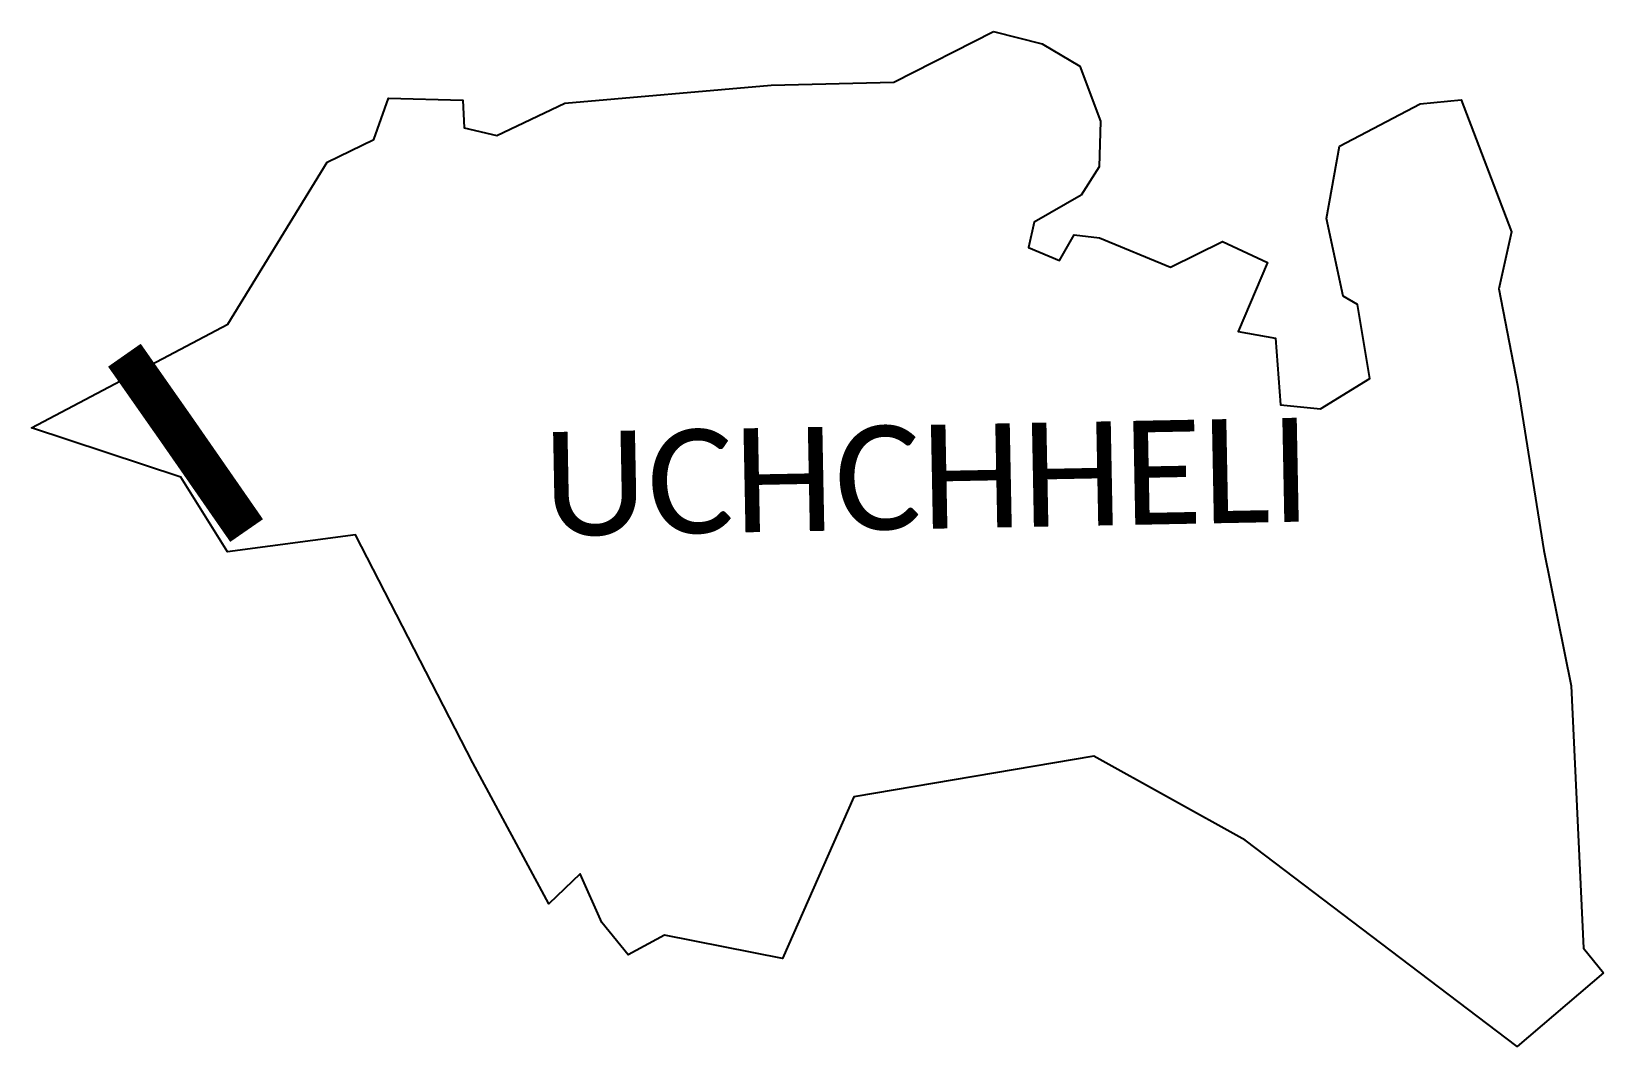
# Model space of a CAD drawing. Header units: metres. Extents: x 256905 to 258877, y 2191216 to 2192491.
import ezdxf

# ---------------------------------------------------------------- set-up
doc = ezdxf.new("R2010")
doc.units = ezdxf.units.M
doc.header["$MEASUREMENT"] = 0
for name, color, linetype in [('UNPROTECTED', 130, 'Continuous'), ('VILLAGE BOUNDRY', 3, 'Continuous'), ('VILLAGE NAME', 250, 'Continuous')]:
    doc.layers.add(name, color=color, linetype=linetype)
doc.styles.get("Standard").update_dxf_attribs({"font": 'arial.ttf'})

msp = doc.modelspace()

# ---------------------------------------------------------------- linework, layer by layer
at = {"layer": 'UNPROTECTED', "flags": 128}
msp.add_lwpolyline([(257021.3, 2192084.2, 50, 50, 0), (257086.7, 2191990.8, 50, 50, 0), (257174.6, 2191864.1, 50, 50, 0), (257174.6, 2191864.1, 50, 50, 0)], format="xyseb", dxfattribs=at)
at = {"layer": 'VILLAGE BOUNDRY'}
msp.add_lwpolyline([(257986.5, 2192427), (258111.6, 2192490.6)], dxfattribs=at)
for points in [[(258111.6, 2192490.6, 0), (258172.5, 2192474.9, 0), (258220.1, 2192447.1, 0), (258245.7, 2192377.9, 0), (258244.3, 2192320.8, 0), (258221.7, 2192285.1, 0), (258162.7, 2192251.4, 0), (258155.6, 2192219.6, 0), (258194.6, 2192203.1, 0), (258213, 2192235.1, 0), (258244.7, 2192231.6, 0), (258333.6, 2192194.8, 0), (258398.8, 2192227, 0), (258455.3, 2192200.5, 0), (258418.4, 2192114, 0), (258465.4, 2192105.5, 0), (258471.7, 2192022, 0), (258522, 2192016.7, 0), (258583.6, 2192055.1, 0), (258568.3, 2192147.8, 0), (258550.5, 2192158.3, 0), (258529.5, 2192256, 0), (258545.7, 2192346.7, 0), (258647, 2192399.6, 0), (258698.4, 2192404.6, 0), (258761.6, 2192238.9, 0), (258745.7, 2192167.4, 0), (258769.1, 2192046.7, 0), (258802.1, 2191839.2, 0), (258836.5, 2191669.1, 0), (258852, 2191340.1, 0), (258877, 2191308.9, 0)], [(258877, 2191308.9, 0), (258768.7, 2191216.4, 0), (258427.3, 2191475.6, 0), (258237.5, 2191580.8, 0), (257936.2, 2191529.7, 0), (257847, 2191326.8, 0), (257698.9, 2191356.2, 0), (257653.3, 2191331.5, 0), (257620.4, 2191372.2, 0), (257593.1, 2191433.1, 0), (257553.6, 2191395.4, 0), (257458.6, 2191572.4, 0), (257311.3, 2191858.7, 0), (257150.8, 2191837.4, 0), (257091.9, 2191931, 0), (256904.7, 2191993, 0), (257150.9, 2192123, 0), (257275.8, 2192326.7, 0), (257334.3, 2192355, 0), (257352.7, 2192406.9, 0), (257445.9, 2192404.4, 0), (257447.6, 2192369.5, 0), (257488.6, 2192359.9, 0), (257573.8, 2192400.5, 0), (257832.9, 2192423.2, 0), (257986.5, 2192427, 0)]]:
    msp.add_polyline3d(points, dxfattribs=at)

# ---------------------------------------------------------------- texts
at = {"layer": 'VILLAGE NAME', "insert": (257545.2, 2191987.5), "char_height": 130.494, "attachment_point": 1, "rotation": 1.1028}
msp.add_mtext_dynamic_manual_height_columns('{\\fCalibri|b0|i0|c0|p34;UCHCHHELI}', width=872.29, gutter_width=652.5, heights=[0], dxfattribs=at)
msp.add_mtext_dynamic_manual_height_columns('{\\fCalibri|b0|i0|c0|p34;UCHCHHELI}', width=872.29, gutter_width=652.5, heights=[0], dxfattribs=at)

doc.saveas('drawing.dxf')
